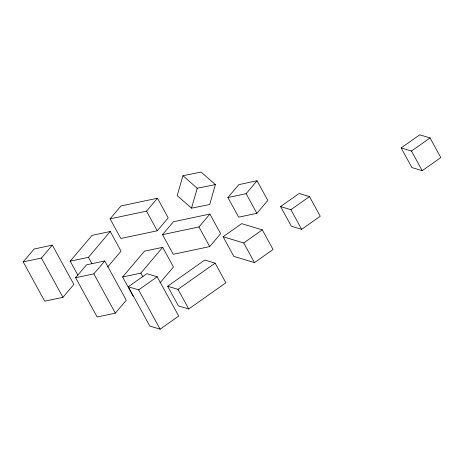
<?xml version="1.0" encoding="UTF-8"?>
<svg xmlns="http://www.w3.org/2000/svg" width="464" height="464" viewBox="0 0 464 464"><rect width="100%" height="100%" fill="white"/><g stroke="black" fill="none" stroke-linecap="round" stroke-linejoin="round"><path stroke-width="0.7" d="M182.915 175.699L177.225 195.634L191.533 208.15L209.699 204.531L215.389 184.597L201.074 172.08L182.915 175.699L197.229 188.216L215.389 184.597M191.533 208.15L197.229 188.216M23.2 261.905L34.127 249L52.351 245.143L73.857 284.426L62.93 297.331L44.706 301.182L23.2 261.905L41.424 258.048L52.351 245.143M77.836 275.106L70.203 261.168L92.058 235.364L110.281 231.507L121.034 251.152L107.549 267.073M110.084 218.846L121.011 205.941L157.458 198.232L168.212 217.871L157.284 230.776L120.837 238.484L110.084 218.846L146.531 211.137L157.458 198.232M70.203 261.168L88.427 257.317L110.281 231.507M75.62 277.721L86.548 264.816L104.771 260.965L126.278 300.249L115.35 313.148L97.127 317.005L75.62 277.721L93.844 273.864L104.771 260.965M133.383 296.629L122.629 276.985L144.478 251.181L162.702 247.329L173.455 266.968L159.976 282.889M162.504 234.662L173.432 221.757L209.879 214.049L220.632 233.694L209.711 246.593L173.258 254.301L162.504 234.662L198.957 226.954L209.879 214.049M122.629 276.985L140.853 273.134L162.702 247.329M227.911 197.531L238.832 184.626L257.056 180.774L267.809 200.413L256.888 213.318L238.664 217.169L227.911 197.531L246.135 193.679L257.056 180.774M128.302 286.769L146.873 273.667L157.197 276.782L178.704 316.065L160.126 329.167L149.808 326.053L128.302 286.769L138.62 289.884L160.126 329.167M138.62 289.884L157.197 276.782M223.091 236.744L241.663 223.642L262.305 229.871L273.058 249.51L254.481 262.612L233.844 256.383L223.091 236.744L243.728 242.974L254.481 262.612M167.661 286.236L204.804 260.031L215.128 263.146L225.881 282.785L188.732 308.989L178.414 305.875L167.661 286.236L177.979 289.35L188.732 308.989M280.587 206.579L299.158 193.476L309.482 196.591L320.235 216.236L301.658 229.338L291.34 226.223L280.587 206.579L290.905 209.693L301.658 229.338M177.979 289.35L215.128 263.146M243.728 242.974L262.305 229.871M290.905 209.693L309.482 196.591M401.151 147.935L419.729 134.833L430.047 137.947L440.8 157.592L422.228 170.688L411.904 167.579L401.151 147.935L411.475 151.049L422.228 170.688M411.475 151.049L430.047 137.947M246.135 193.679L256.888 213.318M198.957 226.954L209.711 246.593M146.531 211.137L157.284 230.776M140.853 273.134L142.935 276.933M88.427 257.317L91.895 263.651M93.844 273.864L115.35 313.148M41.424 258.048L62.93 297.331"/></g></svg>
